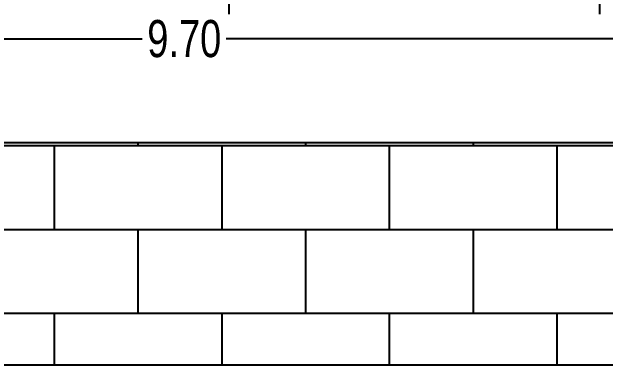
# Model space of a CAD drawing. Header units: metres. Extents: x 2442 to 5008, y 1070 to 2228.
# Drawn here: x 2506.154 to 2510.154, y 1088.129 to 1090.512 of the extents above; entities that cross this region are included whole.
import ezdxf

# ---------------------------------------------------------------- set-up
doc = ezdxf.new("R2010")
doc.units = ezdxf.units.M
doc.layers.get('Defpoints').update_dxf_attribs({"color": 130})
doc.layers.add('muro', color=50, linetype='Continuous')
doc.styles.add('Luciene 01', font='swisscl.ttf')
doc.dimstyles.new('LP 50', dxfattribs={"dimscale": 0.5, "dimtxt": 0.5, "dimasz": 0.5, "dimexe": 1, "dimexo": 0.01, "dimgap": 0.05, "dimtad": 0, "dimzin": 0, "dimdsep": 46, "dimtxsty": 'Luciene 01', "dimblk": 'DOT', "dimcen": 1, "dimclrd": 256, "dimclre": 256, "dimclrt": 256, "dimadec": 0, "dimazin": 0, "dimtfac": 1, "dimtofl": 0, "dimtmove": 0, "dimatfit": 3, "dimldrblk": 'DOT', "dimfxl": 1, "dimtolj": 1, "dimtzin": 0, "dimlwd": -1, "dimarcsym": 1})

# ---------------------------------------------------------------- blocks, each defined once
blk = doc.blocks.new('_Dot')
at = {"color": 0, "linetype": 'ByBlock', "lineweight": -2}
blk.add_line((-0.5, 0), (-1, 0), dxfattribs=at)
at = {"color": 0, "linetype": 'ByBlock', "const_width": 0.5}
blk.add_lwpolyline([(-0.25, 0, 1), (0.25, 0, 1)], format="xyb", close=True, dxfattribs=at)
blk = doc.blocks.new('*D324')
at = {"lineweight": -2, "transparency": 16777216}
for p, q in [((2512.1667, 1091.814), (2512.1667, 1089.8297)), ((2502.4667, 1091.614), (2502.4667, 1089.8297))]:
    blk.add_line(p, q, dxfattribs=at)
at = {"transparency": 16777216}
for p, q in [((2502.7167, 1090.3297), (2507.0336, 1090.3297)), ((2511.9167, 1090.3297), (2507.5999, 1090.3297))]:
    blk.add_line(p, q, dxfattribs=at)
at = {"layer": 'Defpoints', "color": 0, "transparency": 16777216}
for p in [(2512.1667, 1091.819), (2502.4667, 1091.619), (2512.1667, 1090.3297)]:
    blk.add_point(p, dxfattribs=at)
at = {"transparency": 16777216, "xscale": 0.25, "yscale": 0.25, "zscale": 0.25, "rotation": 180}
blk.add_blockref('_Dot', (2502.4667, 1090.3297), dxfattribs=at)
at = {"transparency": 16777216, "xscale": 0.25, "yscale": 0.25, "zscale": 0.25}
blk.add_blockref('_Dot', (2512.1667, 1090.3297), dxfattribs=at)
at = {"transparency": 16777216, "insert": (2507.3167, 1090.3297), "char_height": 0.25, "attachment_point": 5, "style": 'Luciene 01'}
blk.add_mtext('\\A1;9.70', dxfattribs=at)
blk = doc.blocks.new('*D339')
at = {"lineweight": -2, "transparency": 16777216}
for p, q in [((2507.6167, 1091.814), (2507.6167, 1090.4953)), ((2510.1167, 1091.814), (2510.1167, 1090.4953))]:
    blk.add_line(p, q, dxfattribs=at)
at = {"transparency": 16777216}
for p, q in [((2507.8667, 1090.9953), (2508.5842, 1090.9953)), ((2509.8667, 1090.9953), (2509.1493, 1090.9953))]:
    blk.add_line(p, q, dxfattribs=at)
at = {"layer": 'Defpoints', "color": 0, "transparency": 16777216}
for p in [(2507.6167, 1091.819), (2510.1167, 1091.819), (2510.1167, 1090.9953)]:
    blk.add_point(p, dxfattribs=at)
at = {"transparency": 16777216, "xscale": 0.25, "yscale": 0.25, "zscale": 0.25, "rotation": 180}
blk.add_blockref('_Dot', (2507.6167, 1090.9953), dxfattribs=at)
at = {"transparency": 16777216, "xscale": 0.25, "yscale": 0.25, "zscale": 0.25}
blk.add_blockref('_Dot', (2510.1167, 1090.9953), dxfattribs=at)
at = {"transparency": 16777216, "insert": (2508.8667, 1090.9953), "char_height": 0.25, "attachment_point": 5, "style": 'Luciene 01'}
blk.add_mtext('\\A1;2.50', dxfattribs=at)

msp = doc.modelspace()

# ---------------------------------------------------------------- hatches: boundary and pattern name
at = {"layer": 'muro', "true_color": 0xf1eb1f}
h = msp.add_hatch(dxfattribs=at)
h.set_pattern_fill('BRICK', color=2, scale=0.089, style=0)
h.paths.add_polyline_path([(2463.2277, 1126.6199), (2524.6633, 1126.6199), (2524.6633, 1088.129), (2463.2277, 1088.129)])
h.paths.add_polyline_path([(2464.7277, 1124.7463), (2522.7883, 1124.7463), (2522.7883, 1089.6278), (2464.7277, 1089.6278)], flags=16)

# ---------------------------------------------------------------- linework, layer by layer
at = {"layer": 'muro'}
for points in [[(2463.2277, 1126.6199), (2524.6633, 1126.6199), (2524.6633, 1088.129), (2463.2277, 1088.129)], [(2464.7277, 1124.7463), (2522.7883, 1124.7463), (2522.7883, 1089.6278), (2464.7277, 1089.6278)]]:
    msp.add_lwpolyline(points, close=True, dxfattribs=at)

# ---------------------------------------------------------------- dimensions: what is measured, and where the dimension line sits
for base, p1, p2, picture, middle in [((2512.1667, 1090.3297), (2502.4667, 1091.619), (2512.1667, 1091.819), '*D324', (2507.3167, 1090.3297)), ((2510.1167, 1090.9953), (2507.6167, 1091.819), (2510.1167, 1091.819), '*D339', (2508.8667, 1090.9953))]:
    dim = msp.add_linear_dim(base=base, p1=p1, p2=p2, dimstyle='LP 50')
    dim.commit()
    dim.dimension.update_dxf_attribs({"geometry": picture, "text_midpoint": middle, "dimtype": 160})

doc.saveas('drawing.dxf')
